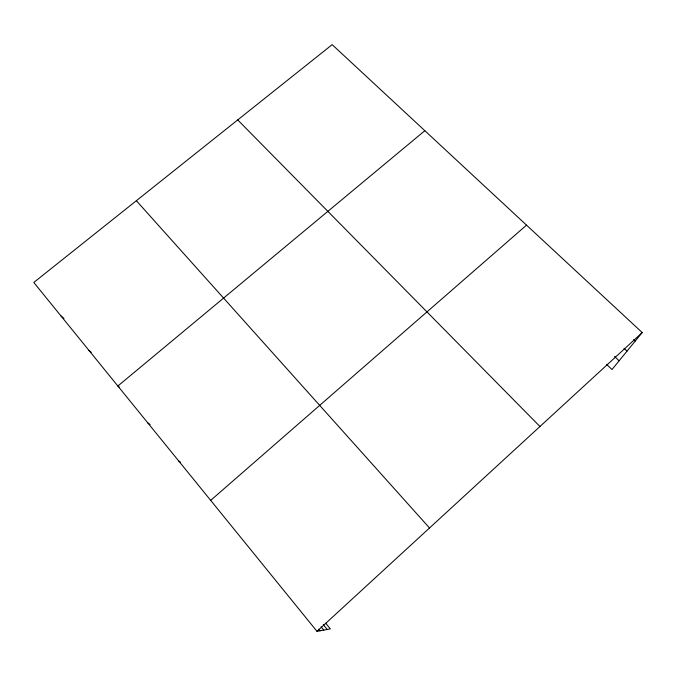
<?xml version="1.0" encoding="UTF-8"?>
<svg xmlns="http://www.w3.org/2000/svg" width="676" height="676" viewBox="0 0 676 676"><rect width="100%" height="100%" fill="white"/><g stroke="black" fill="none" stroke-linecap="round" stroke-linejoin="round"><path stroke-width="1.01" d="M325.688 623.204L330.344 628.891L317.01 631.359L33.8 282.458L332.161 44.641L642.2 332.558L611.983 369.527L606.651 364.423M317.01 631.359L642.2 332.558M210.684 500.375L526.519 225.142M424.832 130.705L117.861 386.021L119.415 387.221M178.692 460.956L180.441 462.097M147.765 422.855L150.106 424.545M88.936 350.379L91.243 352.264M60.924 315.878L63.967 318.455M633.784 339.589L635.296 341M623.999 348.275L627.024 351.123M614.577 356.48L619.115 360.798M237.715 119.922L539.955 426.505M136.358 200.713L429.514 527.981M323.255 624.616L327.218 629.474M321.1 626.872L323.736 630.116M318.759 629.162L320.078 630.793"/></g></svg>
